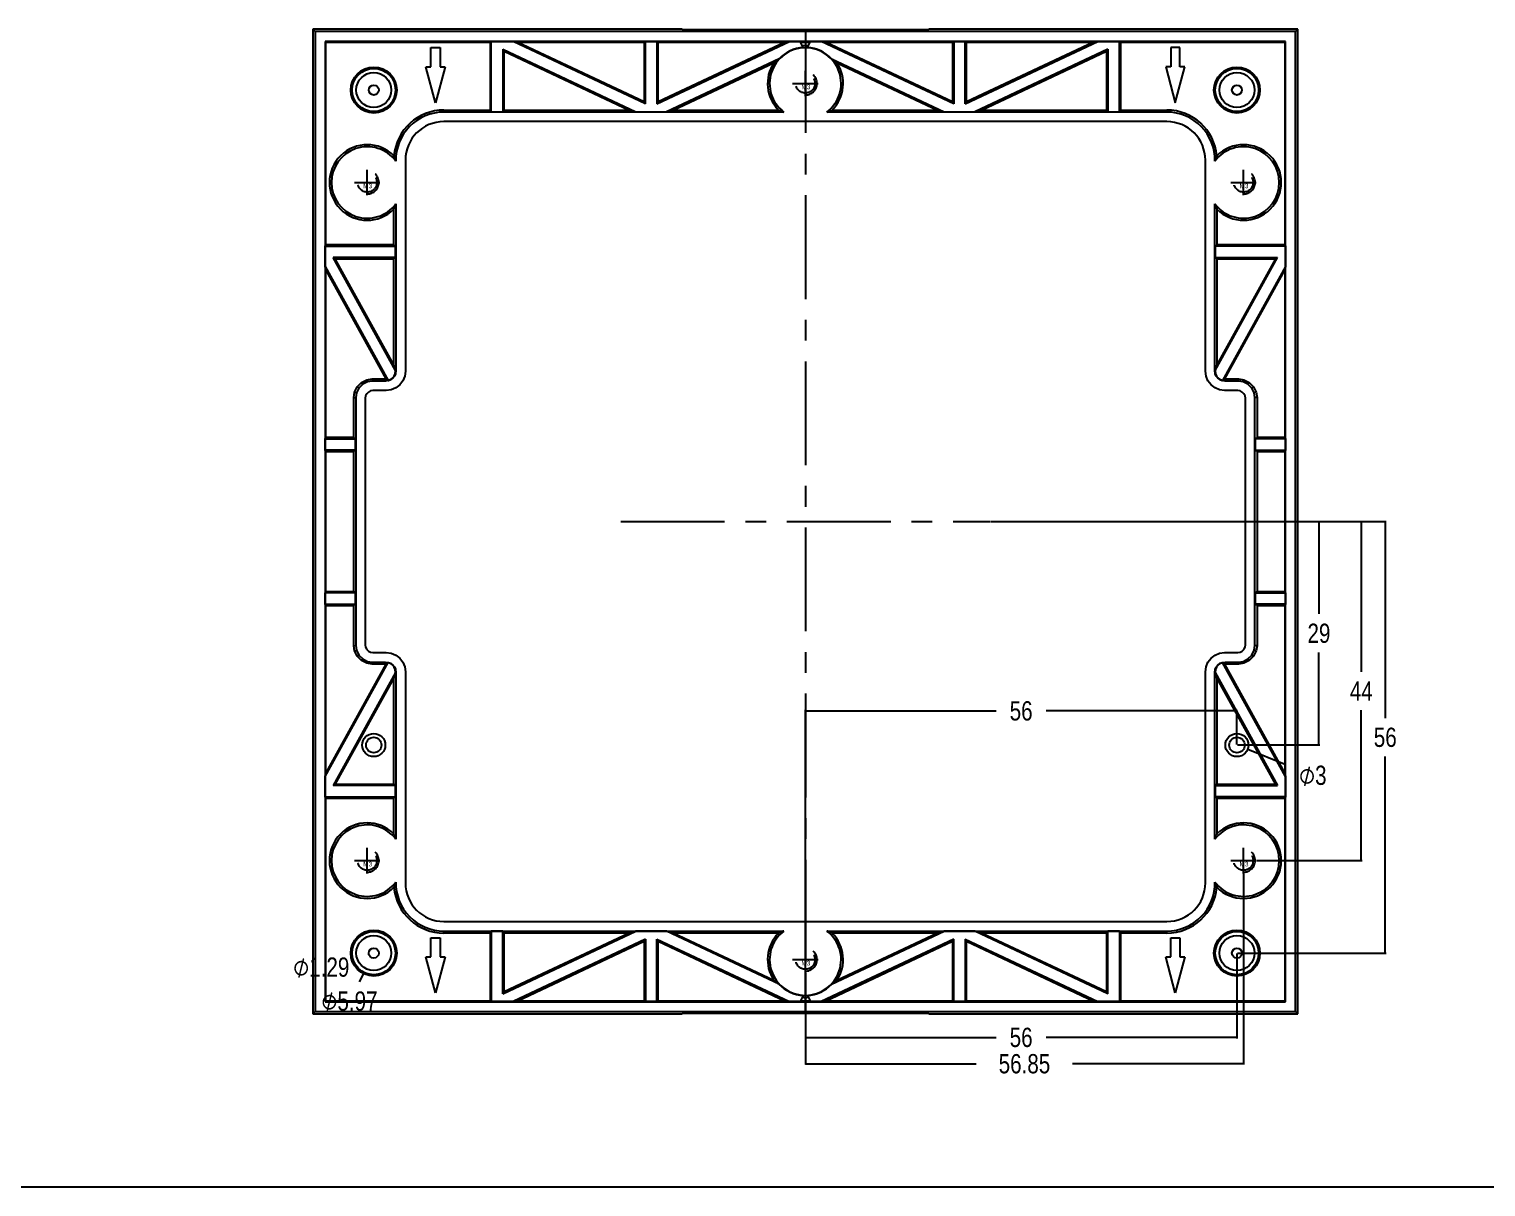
# Model space of a CAD drawing. Header units: inches. Extents: x 0 to 653, y 0 to 346.
# Drawn here: x 189 to 378, y 0 to 150.2 of the extents above; entities that cross this region are included whole.
import ezdxf

# ---------------------------------------------------------------- set-up
doc = ezdxf.new("R2010")
doc.units = ezdxf.units.IN
doc.header["$LTSCALE"] = 35.925693
doc.header["$MEASUREMENT"] = 0
doc.linetypes.add('CENTER', pattern=[0.6, 0.375, -0.075, 0.075, -0.075])
doc.linetypes.add('HIDDEN', pattern=[0.2, 0.1, -0.1])
doc.layers.get('0').update_dxf_attribs({"linetype": 'CONTINUOUS'})
for name, color, linetype in [('1', 7, 'CONTINUOUS'), ('2', 7, 'CONTINUOUS'), ('DIM', 7, 'CONTINUOUS'), ('SCREW', 7, 'CONTINUOUS')]:
    doc.layers.add(name, color=color, linetype=linetype)
doc.styles.get("Standard").update_dxf_attribs({"font": 'txt', "width": 0.8})
doc.styles.add('TEXTSTYLE_2', font='')
doc.styles.add('TEXTSTYLE_5', font='txt')
doc.styles.get('TEXTSTYLE_2').set_extended_font_data('Symbol_ASME')
doc.dimstyles.new('DIMSTYLE_1', dxfattribs={"dimtxt": 2.5, "dimasz": 0.1875, "dimexe": 0.125, "dimexo": 0.0625, "dimgap": 0.09, "dimtad": 0, "dimtih": 1, "dimtoh": 1, "dimzin": 4, "dimdsep": 46, "dimtxsty": 'Standard', "dimblk": '_FILLED', "dimblk1": '_FILLED', "dimblk2": '_FILLED', "dimcen": 0.09, "dimazin": 1, "dimtfac": 1, "dimtofl": 0, "dimtmove": 0, "dimatfit": 1, "dimldrblk": '_FILLED', "dimfxl": 1, "dimtolj": 1, "dimtzin": 4, "dimarcsym": 0})
doc.dimstyles.new('DIMSTYLE_2', dxfattribs={"dimtxt": 2.5, "dimasz": 0.1875, "dimexe": 0.125, "dimexo": 0.0625, "dimgap": 1.25, "dimtad": 0, "dimtih": 1, "dimtoh": 1, "dimzin": 4, "dimdsep": 46, "dimtxsty": 'Standard', "dimblk": '_FILLED', "dimblk1": '_FILLED', "dimblk2": '_FILLED', "dimcen": 0.09, "dimazin": 1, "dimtfac": 1, "dimtofl": 0, "dimtmove": 0, "dimatfit": 3, "dimldrblk": '_FILLED', "dimfxl": 1, "dimtolj": 1, "dimtzin": 4, "dimarcsym": 0})

# ---------------------------------------------------------------- blocks, each defined once
blk = doc.blocks.new('_FILLED')
at = {"color": 0, "linetype": 'ByBlock'}
blk.add_solid([(0, 0), (-1, 0.2), (-1, -0.2)], dxfattribs=at)
blk = doc.blocks.new('*D4')
at = {"layer": 'DIM', "color": 82, "linetype": 'Continuous', "true_color": 0x33cc00, "transparency": 16777216}
blk.add_line((347.12, 56.78), (351.83, 54.89), dxfattribs=at)
at = {"layer": 'DIM', "color": 82, "linetype": 'Continuous', "true_color": 0x33cc00, "transparency": 16777216, "xscale": 0.1875, "yscale": 0.1875, "zscale": 0.1875, "rotation": 158.2188945337}
blk.add_blockref('_FILLED', (347.12, 56.78), dxfattribs=at)
at = {"layer": 'DIM', "color": 82, "linetype": 'Continuous', "true_color": 0x33cc00, "transparency": 16777216, "insert": (355.56, 54.66), "char_height": 2.5, "width": 7.4231, "attachment_point": 2, "line_spacing_factor": 0.9, "style": 'TEXTSTYLE_2'}
blk.add_mtext('⌀\\ftxt;{\\W0.8;3}', dxfattribs=at)
blk = doc.blocks.new('*D6')
at = {"layer": 'DIM', "color": 82, "linetype": 'Continuous', "true_color": 0x33cc00, "transparency": 16777216}
for p, q in [((313.74, 86.34), (356.49, 86.34)), ((356.36, 86.34), (356.36, 74.34)), ((356.36, 57.34), (356.36, 69.34)), ((345.79, 57.34), (356.49, 57.34))]:
    blk.add_line(p, q, dxfattribs=at)
at = {"layer": 'DIM', "color": 82, "linetype": 'Continuous', "true_color": 0x33cc00, "transparency": 16777216, "xscale": 0.1875, "yscale": 0.1875, "zscale": 0.1875}
for p, rotation in [((356.36, 86.34), 90), ((356.36, 57.34), 270)]:
    blk.add_blockref('_FILLED', p, dxfattribs=dict(at, rotation=rotation))
at = {"layer": 'DIM', "color": 82, "linetype": 'Continuous', "true_color": 0x33cc00, "transparency": 16777216, "insert": (356.36, 73.09), "char_height": 2.5, "width": 4, "attachment_point": 2, "line_spacing_factor": 0.9}
blk.add_mtext('29', dxfattribs=at)
blk = doc.blocks.new('*D7')
at = {"layer": 'DIM', "color": 82, "linetype": 'Continuous', "true_color": 0x33cc00, "transparency": 16777216}
for p, q in [((314.24, 86.34), (361.97, 86.34)), ((361.85, 86.34), (361.85, 66.84)), ((361.85, 42.34), (361.85, 61.84)), ((348.29, 42.34), (361.97, 42.34))]:
    blk.add_line(p, q, dxfattribs=at)
at = {"layer": 'DIM', "color": 82, "linetype": 'Continuous', "true_color": 0x33cc00, "transparency": 16777216, "xscale": 0.1875, "yscale": 0.1875, "zscale": 0.1875}
for p, rotation in [((361.85, 86.34), 90), ((361.85, 42.34), 270)]:
    blk.add_blockref('_FILLED', p, dxfattribs=dict(at, rotation=rotation))
at = {"layer": 'DIM', "color": 82, "linetype": 'Continuous', "true_color": 0x33cc00, "transparency": 16777216, "insert": (361.85, 65.59), "char_height": 2.5, "width": 4, "attachment_point": 2, "line_spacing_factor": 0.9}
blk.add_mtext('44', dxfattribs=at)
blk = doc.blocks.new('*D8')
at = {"layer": 'DIM', "color": 82, "linetype": 'Continuous', "true_color": 0x33cc00, "transparency": 16777216}
for p, q in [((338.57, 86.34), (365.09, 86.34)), ((364.96, 86.34), (364.96, 60.84)), ((364.96, 30.34), (364.96, 55.84)), ((345.79, 30.34), (365.09, 30.34))]:
    blk.add_line(p, q, dxfattribs=at)
at = {"layer": 'DIM', "color": 82, "linetype": 'Continuous', "true_color": 0x33cc00, "transparency": 16777216, "xscale": 0.1875, "yscale": 0.1875, "zscale": 0.1875}
for p, rotation in [((364.96, 86.34), 90), ((364.96, 30.34), 270)]:
    blk.add_blockref('_FILLED', p, dxfattribs=dict(at, rotation=rotation))
at = {"layer": 'DIM', "color": 82, "linetype": 'Continuous', "true_color": 0x33cc00, "transparency": 16777216, "insert": (364.96, 59.59), "char_height": 2.5, "width": 4, "attachment_point": 2, "line_spacing_factor": 0.9}
blk.add_mtext('56', dxfattribs=at)
blk = doc.blocks.new('*D9')
at = {"layer": 'DIM', "color": 82, "linetype": 'Continuous', "true_color": 0x33cc00, "transparency": 16777216}
for p, q in [((345.72, 30.27), (345.72, 19.27)), ((289.72, 27.77), (289.72, 19.27)), ((289.72, 19.4), (314.47, 19.4)), ((345.72, 19.4), (320.97, 19.4))]:
    blk.add_line(p, q, dxfattribs=at)
at = {"layer": 'DIM', "color": 82, "linetype": 'Continuous', "true_color": 0x33cc00, "transparency": 16777216, "xscale": 0.1875, "yscale": 0.1875, "zscale": 0.1875, "rotation": 180}
blk.add_blockref('_FILLED', (289.72, 19.4), dxfattribs=at)
at = {"layer": 'DIM', "color": 82, "linetype": 'Continuous', "true_color": 0x33cc00, "transparency": 16777216, "xscale": 0.1875, "yscale": 0.1875, "zscale": 0.1875}
blk.add_blockref('_FILLED', (345.72, 19.4), dxfattribs=at)
at = {"layer": 'DIM', "color": 82, "linetype": 'Continuous', "true_color": 0x33cc00, "transparency": 16777216, "insert": (317.72, 20.65), "char_height": 2.5, "width": 4, "attachment_point": 2, "line_spacing_factor": 0.9}
blk.add_mtext('56', dxfattribs=at)
blk = doc.blocks.new('*D10')
at = {"layer": 'DIM', "color": 82, "linetype": 'Continuous', "true_color": 0x33cc00, "transparency": 16777216}
for p, q in [((346.57, 40.62), (346.57, 15.86)), ((289.72, 22.37), (289.72, 15.86)), ((289.72, 15.98), (311.9, 15.98)), ((346.57, 15.98), (324.4, 15.98))]:
    blk.add_line(p, q, dxfattribs=at)
at = {"layer": 'DIM', "color": 82, "linetype": 'Continuous', "true_color": 0x33cc00, "transparency": 16777216, "xscale": 0.1875, "yscale": 0.1875, "zscale": 0.1875, "rotation": 180}
blk.add_blockref('_FILLED', (289.72, 15.98), dxfattribs=at)
at = {"layer": 'DIM', "color": 82, "linetype": 'Continuous', "true_color": 0x33cc00, "transparency": 16777216, "xscale": 0.1875, "yscale": 0.1875, "zscale": 0.1875}
blk.add_blockref('_FILLED', (346.57, 15.98), dxfattribs=at)
at = {"layer": 'DIM', "color": 82, "linetype": 'Continuous', "true_color": 0x33cc00, "transparency": 16777216, "insert": (318.15, 17.23), "char_height": 2.5, "width": 10, "attachment_point": 2, "line_spacing_factor": 0.9}
blk.add_mtext('56.85', dxfattribs=at)
blk = doc.blocks.new('*D11')
at = {"layer": 'DIM', "color": 82, "linetype": 'Continuous', "true_color": 0x33cc00, "transparency": 16777216}
for p, q in [((289.72, 60.52), (289.72, 61.89)), ((289.72, 61.77), (314.47, 61.77)), ((289.72, 22.5), (289.72, 60.52)), ((345.72, 61.77), (320.97, 61.77)), ((345.72, 60.52), (345.72, 61.89)), ((345.72, 57.4), (345.72, 60.52))]:
    blk.add_line(p, q, dxfattribs=at)
at = {"layer": 'DIM', "color": 82, "linetype": 'Continuous', "true_color": 0x33cc00, "transparency": 16777216, "xscale": 0.1875, "yscale": 0.1875, "zscale": 0.1875, "rotation": 180}
blk.add_blockref('_FILLED', (289.72, 61.77), dxfattribs=at)
at = {"layer": 'DIM', "color": 82, "linetype": 'Continuous', "true_color": 0x33cc00, "transparency": 16777216, "xscale": 0.1875, "yscale": 0.1875, "zscale": 0.1875}
blk.add_blockref('_FILLED', (345.72, 61.77), dxfattribs=at)
at = {"layer": 'DIM', "color": 82, "linetype": 'Continuous', "true_color": 0x33cc00, "transparency": 16777216, "insert": (317.72, 63.02), "char_height": 2.5, "width": 4, "attachment_point": 2, "line_spacing_factor": 0.9}
blk.add_mtext('56', dxfattribs=at)
blk = doc.blocks.new('*D27')
at = {"layer": 'DIM', "color": 82, "linetype": 'Continuous', "true_color": 0x33cc00, "transparency": 16777216}
blk.add_line((233.1, 30.17), (233.1, 30.17), dxfattribs=at)
at = {"layer": 'DIM', "color": 82, "linetype": 'Continuous', "true_color": 0x33cc00, "transparency": 16777216, "xscale": 0.1875, "yscale": 0.1875, "zscale": 0.1875, "rotation": 14.9442562532}
blk.add_blockref('_FILLED', (233.1, 30.17), dxfattribs=at)
at = {"layer": 'DIM', "color": 82, "linetype": 'Continuous', "true_color": 0x33cc00, "transparency": 16777216, "insert": (226.91, 29.77), "char_height": 2.5, "width": 16.4231, "attachment_point": 2, "line_spacing_factor": 0.9, "style": 'TEXTSTYLE_2'}
blk.add_mtext('⌀\\ftxt;{\\W0.8;1.29}', dxfattribs=at)
blk = doc.blocks.new('*D28')
at = {"layer": 'DIM', "color": 82, "linetype": 'Continuous', "true_color": 0x33cc00, "transparency": 16777216}
blk.add_line((232.38, 27.67), (231.84, 26.61), dxfattribs=at)
at = {"layer": 'DIM', "color": 82, "linetype": 'Continuous', "true_color": 0x33cc00, "transparency": 16777216, "xscale": 0.1875, "yscale": 0.1875, "zscale": 0.1875, "rotation": 63.13146797100001}
blk.add_blockref('_FILLED', (232.38, 27.67), dxfattribs=at)
at = {"layer": 'DIM', "color": 82, "linetype": 'Continuous', "true_color": 0x33cc00, "transparency": 16777216, "insert": (230.57, 25.36), "char_height": 2.5, "width": 16.4231, "attachment_point": 2, "line_spacing_factor": 0.9, "style": 'TEXTSTYLE_2'}
blk.add_mtext('⌀\\ftxt;{\\W0.8;5.97}', dxfattribs=at)

msp = doc.modelspace()

# ---------------------------------------------------------------- linework, layer by layer
at = {"color": 7, "linetype": 'Continuous'}
msp.add_line((0, 0), (653.194, 0), dxfattribs=at)
at = {"layer": '1', "color": 35, "linetype": 'Continuous', "true_color": 0x99734d}
for p, q in [((225.824, 150.235), (225.824, 22.435)), ((225.824, 150.235), (226.138, 149.921)), ((273.724, 150.235), (225.824, 150.235)), ((226.138, 149.921), (226.138, 22.75)), ((353.31, 149.921), (226.138, 149.921)), ((273.724, 150.144), (273.724, 150.235)), ((305.724, 150.144), (273.724, 150.144)), ((305.724, 150.144), (305.724, 150.235)), ((353.624, 150.235), (305.724, 150.235)), ((353.624, 150.235), (353.31, 149.921)), ((353.31, 22.75), (353.31, 149.921)), ((353.624, 22.435), (353.624, 150.235)), ((227.421, 148.639), (227.421, 24.032)), ((227.508, 148.552), (227.421, 148.639)), ((352.028, 148.639), (227.421, 148.639)), ((227.508, 122.23), (227.508, 148.552)), ((227.508, 148.552), (248.813, 148.552)), ((241.124, 145.335), (241.124, 147.835)), ((241.124, 147.835), (242.324, 147.835)), ((242.324, 147.835), (242.324, 145.335)), ((248.813, 148.552), (248.97, 148.63)), ((248.813, 148.552), (248.813, 139.735)), ((248.97, 139.5), (248.97, 148.63)), ((248.97, 148.63), (251.792, 148.63)), ((250.479, 147.619), (250.479, 139.5)), ((250.479, 147.619), (250.636, 147.372)), ((250.479, 147.619), (267.744, 139.5)), ((268.987, 140.544), (251.792, 148.63)), ((251.792, 148.63), (252.328, 148.552)), ((268.83, 140.791), (252.328, 148.552)), ((252.328, 148.552), (268.83, 148.552)), ((268.83, 148.552), (268.987, 148.63)), ((268.83, 148.552), (268.83, 140.791)), ((268.987, 140.544), (268.987, 148.63)), ((268.987, 148.63), (270.461, 148.63)), ((270.461, 148.63), (270.461, 140.544)), ((270.461, 148.63), (270.618, 148.552)), ((270.461, 140.544), (287.657, 148.63)), ((270.618, 140.791), (270.618, 148.552)), ((270.618, 148.552), (287.12, 148.552)), ((287.12, 148.552), (270.618, 140.791)), ((287.12, 148.552), (287.657, 148.63)), ((287.657, 148.63), (289.068, 148.63)), ((289.439, 147.841), (289.068, 148.63)), ((289.105, 148.552), (290.343, 148.552)), ((290.009, 147.841), (290.38, 148.63)), ((290.38, 148.63), (291.792, 148.63)), ((291.792, 148.63), (292.328, 148.552)), ((308.987, 140.544), (291.792, 148.63)), ((292.328, 148.552), (308.83, 148.552)), ((308.83, 140.791), (292.328, 148.552)), ((308.83, 148.552), (308.987, 148.63)), ((308.83, 148.552), (308.83, 140.791)), ((308.987, 148.63), (310.461, 148.63)), ((308.987, 148.63), (308.987, 140.544)), ((310.461, 148.63), (310.618, 148.552)), ((310.461, 140.544), (310.461, 148.63)), ((310.461, 140.544), (327.657, 148.63)), ((310.618, 148.552), (327.12, 148.552)), ((310.618, 140.791), (310.618, 148.552)), ((327.12, 148.552), (310.618, 140.791)), ((328.97, 147.619), (311.704, 139.5)), ((327.12, 148.552), (327.657, 148.63)), ((327.657, 148.63), (330.479, 148.63)), ((328.97, 147.619), (328.813, 147.372)), ((328.97, 147.619), (328.97, 139.5)), ((330.479, 148.63), (330.636, 148.552)), ((330.479, 139.5), (330.479, 148.63)), ((330.636, 148.552), (351.94, 148.552)), ((330.636, 139.735), (330.636, 148.552)), ((338.324, 147.835), (337.124, 147.835)), ((337.124, 147.835), (337.124, 145.335)), ((338.324, 145.335), (338.324, 147.835)), ((351.94, 148.552), (352.028, 148.639)), ((351.94, 148.552), (351.94, 122.23)), ((352.028, 24.032), (352.028, 148.639)), ((250.636, 139.735), (250.636, 147.372)), ((250.636, 147.372), (266.873, 139.735)), ((286.319, 146.372), (271.704, 139.5)), ((272.575, 139.735), (285.627, 145.874)), ((293.13, 146.372), (307.744, 139.5)), ((293.821, 145.874), (306.873, 139.735)), ((312.575, 139.735), (328.813, 147.372)), ((328.813, 147.372), (328.813, 139.735)), ((241.724, 140.67), (240.474, 145.335)), ((240.474, 145.335), (241.124, 145.335)), ((242.974, 145.335), (241.724, 140.67)), ((242.324, 145.335), (242.974, 145.335)), ((337.124, 145.335), (336.474, 145.335)), ((336.474, 145.335), (337.724, 140.67)), ((337.724, 140.67), (338.974, 145.335)), ((338.974, 145.335), (338.324, 145.335)), ((268.83, 140.791), (268.987, 140.544)), ((270.461, 140.544), (270.618, 140.791)), ((308.83, 140.791), (308.987, 140.544)), ((310.461, 140.544), (310.618, 140.791)), ((242.824, 139.735), (242.824, 139.473)), ((242.824, 139.735), (248.813, 139.735)), ((286.944, 139.473), (242.824, 139.473)), ((336.624, 138.235), (242.824, 138.235)), ((248.813, 139.735), (248.97, 139.5)), ((248.97, 139.5), (250.479, 139.5)), ((250.479, 139.5), (250.636, 139.735)), ((250.636, 139.735), (266.873, 139.735)), ((266.873, 139.735), (267.744, 139.5)), ((267.744, 139.5), (271.704, 139.5)), ((271.704, 139.5), (272.575, 139.735)), ((272.575, 139.735), (286.245, 139.735)), ((336.624, 139.473), (292.505, 139.473)), ((293.204, 139.735), (306.873, 139.735)), ((306.873, 139.735), (307.744, 139.5)), ((307.744, 139.5), (311.704, 139.5)), ((311.704, 139.5), (312.575, 139.735)), ((312.575, 139.735), (328.813, 139.735)), ((328.813, 139.735), (328.97, 139.5)), ((328.97, 139.5), (330.479, 139.5)), ((330.479, 139.5), (330.636, 139.735)), ((330.636, 139.735), (336.624, 139.735)), ((336.624, 139.735), (336.624, 139.473)), ((237.824, 133.235), (237.824, 105.835)), ((341.624, 105.835), (341.624, 133.235)), ((236.324, 122.23), (236.324, 126.856)), ((236.586, 127.555), (236.586, 105.916)), ((342.862, 105.916), (342.862, 127.555)), ((343.124, 126.856), (343.124, 122.23)), ((227.43, 122.072), (227.508, 122.23)), ((227.43, 119.414), (227.43, 122.072)), ((227.43, 122.072), (236.56, 122.072)), ((236.324, 122.23), (227.508, 122.23)), ((236.56, 122.072), (236.324, 122.23)), ((236.56, 120.599), (236.56, 122.072)), ((343.124, 122.23), (342.888, 122.072)), ((352.019, 122.072), (342.888, 122.072)), ((342.888, 122.072), (342.888, 120.599)), ((351.94, 122.23), (343.124, 122.23)), ((351.94, 122.23), (352.019, 122.072)), ((352.019, 122.072), (352.019, 119.414)), ((227.43, 119.414), (235.588, 104.645)), ((227.508, 118.947), (227.43, 119.414)), ((236.56, 105.933), (228.459, 120.599)), ((228.725, 120.441), (228.459, 120.599)), ((236.56, 120.599), (228.459, 120.599)), ((236.324, 106.685), (228.725, 120.441)), ((228.725, 120.441), (236.324, 120.441)), ((236.324, 120.441), (236.56, 120.599)), ((236.324, 106.685), (236.324, 120.441)), ((342.888, 120.599), (350.99, 120.599)), ((342.888, 120.599), (343.124, 120.441)), ((342.888, 105.933), (350.99, 120.599)), ((343.124, 120.441), (350.723, 120.441)), ((343.124, 120.441), (343.124, 106.685)), ((350.723, 120.441), (343.124, 106.685)), ((352.019, 119.414), (343.861, 104.645)), ((350.723, 120.441), (350.99, 120.599)), ((352.019, 119.414), (351.94, 118.947)), ((227.508, 118.947), (235.298, 104.845)), ((227.508, 97.23), (227.508, 118.947)), ((344.151, 104.845), (351.94, 118.947)), ((351.94, 118.947), (351.94, 97.23)), ((236.56, 105.933), (236.324, 106.685)), ((236.507, 105.518), (236.56, 105.917)), ((236.586, 105.916), (236.533, 105.511)), ((236.56, 105.917), (236.56, 105.933)), ((236.56, 105.917), (236.586, 105.916)), ((342.888, 105.917), (342.862, 105.916)), ((342.916, 105.511), (342.862, 105.916)), ((343.124, 106.685), (342.888, 105.933)), ((342.888, 105.933), (342.888, 105.917)), ((342.888, 105.917), (342.941, 105.518)), ((231.586, 103.816), (232.144, 104.373)), ((232.3, 104.159), (231.801, 103.66)), ((232.144, 104.373), (232.846, 104.731)), ((232.144, 104.373), (232.3, 104.159)), ((232.928, 104.479), (232.3, 104.159)), ((232.846, 104.731), (233.506, 104.835)), ((232.846, 104.731), (232.928, 104.479)), ((233.527, 104.573), (232.928, 104.479)), ((233.506, 104.835), (233.527, 104.573)), ((233.506, 104.835), (235.227, 104.835)), ((235.244, 104.573), (233.527, 104.573)), ((235.227, 104.835), (235.298, 104.845)), ((235.227, 104.835), (235.244, 104.573)), ((235.649, 104.627), (235.244, 104.573)), ((235.298, 104.845), (235.588, 104.645)), ((235.588, 104.645), (235.642, 104.652)), ((235.642, 104.652), (235.937, 104.775)), ((235.642, 104.652), (235.649, 104.627)), ((235.951, 104.752), (235.649, 104.627)), ((235.937, 104.775), (236.191, 104.969)), ((235.937, 104.775), (235.951, 104.752)), ((236.209, 104.95), (235.951, 104.752)), ((236.191, 104.969), (236.385, 105.222)), ((236.191, 104.969), (236.209, 104.95)), ((236.408, 105.209), (236.209, 104.95)), ((236.385, 105.222), (236.507, 105.518)), ((236.385, 105.222), (236.408, 105.209)), ((236.533, 105.511), (236.408, 105.209)), ((236.507, 105.518), (236.533, 105.511)), ((237.092, 104.067), (236.575, 103.67)), ((237.489, 104.585), (237.092, 104.067)), ((237.739, 105.188), (237.489, 104.585)), ((237.824, 105.835), (237.739, 105.188)), ((341.709, 105.188), (341.624, 105.835)), ((341.959, 104.585), (341.709, 105.188)), ((342.356, 104.067), (341.959, 104.585)), ((342.874, 103.67), (342.356, 104.067)), ((342.941, 105.518), (342.916, 105.511)), ((343.04, 105.209), (342.916, 105.511)), ((342.941, 105.518), (343.063, 105.222)), ((343.063, 105.222), (343.04, 105.209)), ((343.239, 104.95), (343.04, 105.209)), ((343.063, 105.222), (343.258, 104.969)), ((343.258, 104.969), (343.239, 104.95)), ((343.498, 104.752), (343.239, 104.95)), ((343.258, 104.969), (343.511, 104.775)), ((343.511, 104.775), (343.498, 104.752)), ((343.8, 104.627), (343.498, 104.752)), ((343.511, 104.775), (343.806, 104.652)), ((343.806, 104.652), (343.8, 104.627)), ((344.205, 104.573), (343.8, 104.627)), ((343.806, 104.652), (343.861, 104.645)), ((343.861, 104.645), (344.151, 104.845)), ((344.151, 104.845), (344.222, 104.835)), ((344.222, 104.835), (344.205, 104.573)), ((345.922, 104.573), (344.205, 104.573)), ((344.222, 104.835), (345.943, 104.835)), ((345.943, 104.835), (345.922, 104.573)), ((346.521, 104.479), (345.922, 104.573)), ((345.943, 104.835), (346.603, 104.731)), ((346.603, 104.731), (346.521, 104.479)), ((347.149, 104.159), (346.521, 104.479)), ((346.603, 104.731), (347.305, 104.373)), ((347.305, 104.373), (347.149, 104.159)), ((347.647, 103.66), (347.149, 104.159)), ((347.305, 104.373), (347.862, 103.816)), ((231.124, 102.454), (231.229, 103.114)), ((231.124, 97.23), (231.124, 102.454)), ((231.124, 102.454), (231.386, 102.433)), ((231.229, 103.114), (231.586, 103.816)), ((231.229, 103.114), (231.481, 103.032)), ((231.481, 103.032), (231.386, 102.433)), ((231.386, 102.433), (231.386, 70.238)), ((231.801, 103.66), (231.481, 103.032)), ((231.586, 103.816), (231.801, 103.66)), ((232.673, 102.645), (232.624, 102.336)), ((232.624, 102.336), (232.624, 70.335)), ((232.815, 102.923), (232.673, 102.645)), ((233.036, 103.145), (232.815, 102.923)), ((233.315, 103.287), (233.036, 103.145)), ((233.624, 103.335), (233.315, 103.287)), ((235.325, 103.335), (233.624, 103.335)), ((235.972, 103.421), (235.325, 103.335)), ((236.575, 103.67), (235.972, 103.421)), ((343.476, 103.421), (342.874, 103.67)), ((344.123, 103.335), (343.476, 103.421)), ((345.825, 103.335), (344.123, 103.335)), ((346.134, 103.287), (345.825, 103.335)), ((346.412, 103.145), (346.134, 103.287)), ((346.633, 102.923), (346.412, 103.145)), ((346.775, 102.645), (346.633, 102.923)), ((346.824, 102.336), (346.775, 102.645)), ((346.824, 70.335), (346.824, 102.336)), ((347.862, 103.816), (347.647, 103.66)), ((347.967, 103.032), (347.647, 103.66)), ((347.862, 103.816), (348.22, 103.114)), ((348.22, 103.114), (347.967, 103.032)), ((348.062, 102.433), (347.967, 103.032)), ((348.324, 102.454), (348.062, 102.433)), ((348.062, 70.238), (348.062, 102.433)), ((348.22, 103.114), (348.324, 102.454)), ((348.324, 102.454), (348.324, 97.23)), ((227.43, 97.072), (227.508, 97.23)), ((227.43, 95.599), (227.43, 97.072)), ((227.43, 97.072), (231.36, 97.072)), ((231.124, 97.23), (227.508, 97.23)), ((231.36, 97.072), (231.124, 97.23)), ((231.36, 95.599), (231.36, 97.072)), ((348.324, 97.23), (348.088, 97.072)), ((352.019, 97.072), (348.088, 97.072)), ((348.088, 97.072), (348.088, 95.599)), ((351.94, 97.23), (348.324, 97.23)), ((351.94, 97.23), (352.019, 97.072)), ((352.019, 97.072), (352.019, 95.599)), ((227.508, 95.441), (227.43, 95.599)), ((231.36, 95.599), (227.43, 95.599)), ((227.508, 77.23), (227.508, 95.441)), ((227.508, 95.441), (231.124, 95.441)), ((231.124, 95.441), (231.36, 95.599)), ((231.124, 77.23), (231.124, 95.441)), ((348.088, 95.599), (352.019, 95.599)), ((348.088, 95.599), (348.324, 95.441)), ((348.324, 95.441), (351.94, 95.441)), ((348.324, 95.441), (348.324, 77.23)), ((352.019, 95.599), (351.94, 95.441)), ((351.94, 95.441), (351.94, 77.23)), ((227.43, 77.072), (227.508, 77.23)), ((227.43, 75.599), (227.43, 77.072)), ((231.36, 77.072), (227.43, 77.072)), ((231.124, 77.23), (227.508, 77.23)), ((231.36, 77.072), (231.124, 77.23)), ((231.36, 75.599), (231.36, 77.072)), ((348.324, 77.23), (348.088, 77.072)), ((348.088, 77.072), (352.019, 77.072)), ((348.088, 77.072), (348.088, 75.599)), ((351.94, 77.23), (348.324, 77.23)), ((351.94, 77.23), (352.019, 77.072)), ((352.019, 77.072), (352.019, 75.599)), ((227.508, 75.441), (227.43, 75.599)), ((227.43, 75.599), (231.36, 75.599)), ((227.508, 53.724), (227.508, 75.441)), ((227.508, 75.441), (231.124, 75.441)), ((231.124, 75.441), (231.36, 75.599)), ((231.124, 70.217), (231.124, 75.441)), ((352.019, 75.599), (348.088, 75.599)), ((348.088, 75.599), (348.324, 75.441)), ((348.324, 75.441), (351.94, 75.441)), ((348.324, 75.441), (348.324, 70.217)), ((352.019, 75.599), (351.94, 75.441)), ((351.94, 75.441), (351.94, 53.724)), ((231.124, 70.217), (231.386, 70.238)), ((231.229, 69.557), (231.124, 70.217)), ((231.386, 70.238), (231.481, 69.639)), ((232.624, 70.335), (232.673, 70.026)), ((232.673, 70.026), (232.815, 69.747)), ((346.633, 69.748), (346.775, 70.026)), ((346.775, 70.026), (346.824, 70.335)), ((347.967, 69.639), (348.062, 70.238)), ((348.324, 70.217), (348.062, 70.238)), ((348.324, 70.217), (348.22, 69.557)), ((231.229, 69.557), (231.481, 69.639)), ((231.586, 68.855), (231.229, 69.557)), ((231.481, 69.639), (231.801, 69.011)), ((231.586, 68.855), (231.801, 69.011)), ((232.144, 68.298), (231.586, 68.855)), ((231.801, 69.011), (232.3, 68.512)), ((232.144, 68.298), (232.3, 68.512)), ((232.846, 67.94), (232.144, 68.298)), ((232.3, 68.512), (232.928, 68.192)), ((232.815, 69.747), (233.036, 69.526)), ((232.846, 67.94), (232.928, 68.192)), ((232.928, 68.192), (233.527, 68.097)), ((233.036, 69.526), (233.315, 69.384)), ((233.315, 69.384), (233.624, 69.335)), ((233.506, 67.835), (233.527, 68.097)), ((233.527, 68.097), (235.244, 68.097)), ((233.624, 69.335), (235.325, 69.335)), ((235.227, 67.835), (235.244, 68.097)), ((235.244, 68.097), (235.649, 68.044)), ((235.325, 69.335), (235.972, 69.25)), ((235.642, 68.019), (235.649, 68.044)), ((235.649, 68.044), (235.951, 67.919)), ((235.972, 69.25), (236.575, 69.001)), ((236.575, 69.001), (237.092, 68.604)), ((237.092, 68.604), (237.489, 68.086)), ((237.489, 68.086), (237.739, 67.483)), ((341.709, 67.482), (341.959, 68.085)), ((341.959, 68.085), (342.357, 68.603)), ((342.357, 68.603), (342.874, 69)), ((342.874, 69), (343.478, 69.25)), ((343.478, 69.25), (344.125, 69.335)), ((343.499, 67.919), (343.801, 68.044)), ((343.801, 68.044), (344.206, 68.097)), ((343.808, 68.019), (343.801, 68.044)), ((344.125, 69.335), (345.824, 69.335)), ((344.206, 68.097), (345.921, 68.097)), ((344.223, 67.835), (344.206, 68.097)), ((345.824, 69.335), (346.133, 69.384)), ((345.921, 68.097), (346.52, 68.192)), ((345.942, 67.835), (345.921, 68.097)), ((346.133, 69.384), (346.412, 69.526)), ((346.412, 69.526), (346.633, 69.748)), ((346.52, 68.192), (347.149, 68.512)), ((346.602, 67.94), (346.52, 68.192)), ((347.305, 68.298), (346.602, 67.94)), ((347.149, 68.512), (347.647, 69.011)), ((347.305, 68.298), (347.149, 68.512)), ((347.862, 68.855), (347.305, 68.298)), ((347.647, 69.011), (347.967, 69.639)), ((347.862, 68.855), (347.647, 69.011)), ((348.22, 69.557), (347.862, 68.855)), ((348.22, 69.557), (347.967, 69.639)), ((227.43, 53.257), (235.588, 68.026)), ((235.298, 67.826), (227.508, 53.724)), ((236.56, 66.738), (228.459, 52.072)), ((233.506, 67.835), (232.846, 67.94)), ((235.227, 67.835), (233.506, 67.835)), ((235.298, 67.826), (235.227, 67.835)), ((235.588, 68.026), (235.298, 67.826)), ((235.642, 68.019), (235.588, 68.026)), ((235.937, 67.896), (235.642, 68.019)), ((235.937, 67.896), (235.951, 67.919)), ((236.191, 67.702), (235.937, 67.896)), ((235.951, 67.919), (236.209, 67.721)), ((236.191, 67.702), (236.209, 67.721)), ((236.385, 67.449), (236.191, 67.702)), ((236.209, 67.721), (236.408, 67.462)), ((236.324, 65.986), (236.56, 66.738)), ((236.385, 67.449), (236.408, 67.462)), ((236.507, 67.153), (236.385, 67.449)), ((236.408, 67.462), (236.533, 67.16)), ((236.507, 67.153), (236.533, 67.16)), ((236.56, 66.753), (236.507, 67.153)), ((236.533, 67.16), (236.586, 66.755)), ((236.56, 66.753), (236.586, 66.755)), ((236.56, 66.738), (236.56, 66.753)), ((236.586, 66.755), (236.586, 45.116)), ((237.739, 67.483), (237.824, 66.836)), ((237.824, 66.836), (237.824, 39.435)), ((341.624, 66.835), (341.709, 67.482)), ((341.624, 39.435), (341.624, 66.835)), ((342.862, 66.754), (342.916, 67.159)), ((342.888, 66.753), (342.862, 66.754)), ((342.862, 45.116), (342.862, 66.754)), ((342.941, 67.152), (342.888, 66.753)), ((342.888, 66.753), (342.888, 66.738)), ((342.888, 66.738), (350.99, 52.072)), ((342.888, 66.738), (343.124, 65.986)), ((342.916, 67.159), (343.041, 67.461)), ((342.941, 67.152), (342.916, 67.159)), ((343.063, 67.448), (342.941, 67.152)), ((343.041, 67.461), (343.239, 67.72)), ((343.063, 67.448), (343.041, 67.461)), ((343.258, 67.701), (343.063, 67.448)), ((343.239, 67.72), (343.499, 67.919)), ((343.258, 67.701), (343.239, 67.72)), ((343.512, 67.896), (343.258, 67.701)), ((343.512, 67.896), (343.499, 67.919)), ((343.808, 68.019), (343.512, 67.896)), ((343.861, 68.026), (343.808, 68.019)), ((344.151, 67.826), (343.861, 68.026)), ((352.019, 53.257), (343.861, 68.026)), ((344.223, 67.835), (344.151, 67.826)), ((351.94, 53.724), (344.151, 67.826)), ((345.942, 67.835), (344.223, 67.835)), ((346.602, 67.94), (345.942, 67.835)), ((228.725, 52.23), (236.324, 65.986)), ((236.324, 52.23), (236.324, 65.986)), ((343.124, 65.986), (350.723, 52.23)), ((343.124, 65.986), (343.124, 52.23)), ((227.43, 53.257), (227.508, 53.724)), ((227.43, 50.599), (227.43, 53.257)), ((351.94, 53.724), (352.019, 53.257)), ((352.019, 53.257), (352.019, 50.599)), ((228.725, 52.23), (228.459, 52.072)), ((236.56, 52.072), (228.459, 52.072)), ((236.324, 52.23), (228.725, 52.23)), ((236.56, 52.072), (236.324, 52.23)), ((236.56, 50.599), (236.56, 52.072)), ((343.124, 52.23), (342.888, 52.072)), ((342.888, 52.072), (350.99, 52.072)), ((342.888, 52.072), (342.888, 50.599)), ((350.723, 52.23), (343.124, 52.23)), ((350.99, 52.072), (350.723, 52.23)), ((227.508, 50.441), (227.43, 50.599)), ((227.43, 50.599), (236.56, 50.599)), ((227.508, 50.441), (236.324, 50.441)), ((227.508, 24.119), (227.508, 50.441)), ((236.324, 50.441), (236.56, 50.599)), ((236.324, 45.815), (236.324, 50.441)), ((352.019, 50.599), (342.888, 50.599)), ((342.888, 50.599), (343.124, 50.441)), ((343.124, 50.441), (351.94, 50.441)), ((343.124, 50.441), (343.124, 45.815)), ((352.019, 50.599), (351.94, 50.441)), ((351.94, 50.441), (351.94, 24.119)), ((242.824, 34.435), (336.624, 34.435)), ((241.124, 32.335), (242.324, 32.335)), ((241.124, 29.835), (241.124, 32.335)), ((242.324, 32.335), (242.324, 29.835)), ((242.824, 33.197), (286.944, 33.197)), ((242.824, 32.935), (242.824, 33.197)), ((248.813, 32.935), (242.824, 32.935)), ((248.97, 33.171), (248.813, 32.935)), ((248.813, 32.935), (248.813, 24.119)), ((250.479, 33.171), (248.97, 33.171)), ((248.97, 33.171), (248.97, 24.041)), ((250.636, 32.935), (250.479, 33.171)), ((250.479, 25.052), (250.479, 33.171)), ((250.479, 25.052), (267.744, 33.171)), ((266.873, 32.935), (250.636, 32.935)), ((250.636, 25.299), (250.636, 32.935)), ((266.873, 32.935), (250.636, 25.299)), ((267.744, 33.171), (266.873, 32.935)), ((271.704, 33.171), (267.744, 33.171)), ((272.575, 32.935), (271.704, 33.171)), ((286.319, 26.299), (271.704, 33.171)), ((286.245, 32.935), (272.575, 32.935)), ((285.627, 26.797), (272.575, 32.935)), ((292.505, 33.197), (336.624, 33.197)), ((293.13, 26.299), (307.744, 33.171)), ((306.873, 32.935), (293.204, 32.935)), ((306.873, 32.935), (293.821, 26.797)), ((307.744, 33.171), (306.873, 32.935)), ((311.704, 33.171), (307.744, 33.171)), ((312.575, 32.935), (311.704, 33.171)), ((328.97, 25.052), (311.704, 33.171)), ((328.813, 32.935), (312.575, 32.935)), ((328.813, 25.299), (312.575, 32.935)), ((328.97, 33.171), (328.813, 32.935)), ((328.813, 32.935), (328.813, 25.299)), ((330.479, 33.171), (328.97, 33.171)), ((328.97, 25.052), (328.97, 33.171)), ((330.636, 32.935), (330.479, 33.171)), ((330.479, 33.171), (330.479, 24.041)), ((336.624, 32.935), (330.636, 32.935)), ((330.636, 24.119), (330.636, 32.935)), ((336.624, 32.935), (336.624, 33.197)), ((337.124, 32.335), (338.324, 32.335)), ((337.124, 29.835), (337.124, 32.335)), ((338.324, 32.335), (338.324, 29.835)), ((268.987, 32.127), (251.792, 24.041)), ((252.328, 24.119), (268.83, 31.88)), ((268.83, 31.88), (268.987, 32.127)), ((268.83, 31.88), (268.83, 24.119)), ((268.987, 32.127), (268.987, 24.041)), ((270.461, 32.127), (287.657, 24.041)), ((270.461, 32.127), (270.618, 31.88)), ((270.461, 24.041), (270.461, 32.127)), ((270.618, 31.88), (287.12, 24.119)), ((270.618, 24.119), (270.618, 31.88)), ((308.987, 32.127), (291.792, 24.041)), ((292.328, 24.119), (308.83, 31.88)), ((308.987, 32.127), (308.83, 31.88)), ((308.83, 31.88), (308.83, 24.119)), ((308.987, 24.041), (308.987, 32.127)), ((310.461, 32.127), (327.657, 24.041)), ((310.618, 31.88), (310.461, 32.127)), ((310.461, 32.127), (310.461, 24.041)), ((310.618, 31.88), (327.12, 24.119)), ((310.618, 24.119), (310.618, 31.88)), ((240.474, 29.835), (241.124, 29.835)), ((241.724, 25.17), (240.474, 29.835)), ((242.974, 29.835), (241.724, 25.17)), ((242.324, 29.835), (242.974, 29.835)), ((336.474, 29.835), (337.124, 29.835)), ((337.724, 25.17), (336.474, 29.835)), ((338.974, 29.835), (337.724, 25.17)), ((338.324, 29.835), (338.974, 29.835)), ((250.636, 25.299), (250.479, 25.052)), ((289.439, 24.83), (289.068, 24.041)), ((290.009, 24.83), (290.38, 24.041)), ((328.813, 25.299), (328.97, 25.052)), ((225.824, 22.435), (226.138, 22.75)), ((226.138, 22.75), (353.31, 22.75)), ((227.508, 24.119), (227.421, 24.032)), ((227.421, 24.032), (352.028, 24.032)), ((248.813, 24.119), (227.508, 24.119)), ((248.97, 24.041), (248.813, 24.119)), ((251.792, 24.041), (248.97, 24.041)), ((252.328, 24.119), (251.792, 24.041)), ((268.83, 24.119), (252.328, 24.119)), ((268.987, 24.041), (268.83, 24.119)), ((270.461, 24.041), (268.987, 24.041)), ((270.618, 24.119), (270.461, 24.041)), ((287.12, 24.119), (270.618, 24.119)), ((287.657, 24.041), (287.12, 24.119)), ((289.068, 24.041), (287.657, 24.041)), ((290.343, 24.119), (289.105, 24.119)), ((291.792, 24.041), (290.38, 24.041)), ((292.328, 24.119), (291.792, 24.041)), ((308.83, 24.119), (292.328, 24.119)), ((308.987, 24.041), (308.83, 24.119)), ((310.461, 24.041), (308.987, 24.041)), ((310.618, 24.119), (310.461, 24.041)), ((327.12, 24.119), (310.618, 24.119)), ((327.657, 24.041), (327.12, 24.119)), ((330.479, 24.041), (327.657, 24.041)), ((330.636, 24.119), (330.479, 24.041)), ((351.94, 24.119), (330.636, 24.119)), ((351.94, 24.119), (352.028, 24.032)), ((353.624, 22.435), (353.31, 22.75)), ((225.824, 22.435), (273.724, 22.435)), ((273.724, 22.527), (305.724, 22.527)), ((273.724, 22.435), (273.724, 22.527)), ((305.724, 22.435), (305.724, 22.527)), ((305.724, 22.435), (353.624, 22.435))]:
    msp.add_line(p, q, dxfattribs=at)
at = {"layer": '1', "color": 1, "linetype": 'CENTER'}
for p, q in [((289.724, 150.235), (289.724, 22.435)), ((265.774, 86.335), (313.674, 86.335))]:
    msp.add_line(p, q, dxfattribs=at)
at = {"layer": '1', "color": 35, "linetype": 'Continuous', "true_color": 0x99734d}
for centre, radius in [((233.724, 57.335), 1.5), ((345.724, 57.335), 1.5), ((233.724, 57.335), 1), ((345.724, 57.335), 1)]:
    msp.add_circle(centre, radius, dxfattribs=at)
for centre, radius, start, end in [((289.724, 143.185), 4.638, 306.8355, 233.1645), ((289.724, 143.185), 4.664, 93.50123, 136.90227), ((289.724, 143.185), 4.9, 85.40629, 94.59371), ((289.724, 143.185), 4.664, 43.09773, 86.49877), ((289.724, 143.185), 4.9, 146.72951, 224.7554), ((289.724, 143.185), 4.9, 315.2446, 33.27049), ((242.824, 133.235), 6.5, 90, 175.09464), ((242.824, 133.235), 6.238, 90, 181.11164), ((242.824, 133.235), 5, 90, 180), ((336.624, 133.235), 6.5, 4.90536, 90), ((336.624, 133.235), 6.238, 358.88836, 90), ((336.624, 133.235), 5, 0, 90), ((232.874, 130.335), 4.9, 44.85124, 314.7554), ((232.874, 130.335), 4.638, 36.8113, 323.1645), ((346.574, 130.335), 4.638, 216.8355, 143.1887), ((346.574, 130.335), 4.9, 225.2446, 135.14876), ((232.874, 42.335), 4.9, 45.2446, 315.14876), ((232.874, 42.335), 4.638, 36.8355, 323.1887), ((346.574, 42.335), 4.638, 216.8113, 143.1645), ((346.574, 42.335), 4.9, 224.85124, 134.7554), ((242.824, 39.435), 6.5, 184.90536, 270), ((242.824, 39.435), 6.238, 178.88836, 270), ((242.824, 39.435), 5, 180, 270), ((336.624, 39.435), 6.238, 270, 1.11164), ((336.624, 39.435), 5, 270, 360), ((336.624, 39.435), 6.5, 270, 355.09464), ((289.724, 29.485), 4.9, 135.2446, 213.27049), ((289.724, 29.485), 4.638, 126.8355, 53.1645), ((289.724, 29.485), 4.9, 326.72951, 44.7554), ((289.724, 29.485), 4.664, 223.09773, 266.49877), ((289.724, 29.485), 4.9, 265.40629, 274.59371), ((289.724, 29.485), 4.664, 273.50123, 316.90227)]:
    msp.add_arc(centre, radius, start, end, dxfattribs=at)
for points in [[(285.627, 145.874), (285.723, 145.948), (285.826, 146.025), (286.052, 146.189), (286.175, 146.276), (286.319, 146.372)], [(293.821, 145.874), (293.725, 145.948), (293.623, 146.025), (293.397, 146.189), (293.274, 146.276), (293.13, 146.372)], [(286.245, 139.735), (286.35, 139.692), (286.459, 139.648), (286.691, 139.561), (286.813, 139.517), (286.944, 139.473)], [(292.505, 139.473), (292.636, 139.517), (292.758, 139.561), (292.989, 139.648), (293.099, 139.692), (293.204, 139.735)], [(236.587, 133.114), (236.541, 133.249), (236.5, 133.368), (236.421, 133.59), (236.384, 133.693), (236.348, 133.791)], [(343.1, 133.791), (343.065, 133.693), (343.028, 133.59), (342.949, 133.368), (342.907, 133.249), (342.861, 133.114)], [(236.324, 126.856), (236.368, 126.961), (236.412, 127.07), (236.499, 127.302), (236.543, 127.424), (236.586, 127.555)], [(342.862, 127.555), (342.906, 127.424), (342.949, 127.302), (343.037, 127.07), (343.08, 126.961), (343.124, 126.856)], [(236.586, 45.116), (236.543, 45.247), (236.499, 45.369), (236.412, 45.6), (236.368, 45.71), (236.324, 45.815)], [(343.124, 45.815), (343.08, 45.71), (343.037, 45.6), (342.949, 45.369), (342.906, 45.247), (342.862, 45.116)], [(236.348, 38.88), (236.384, 38.977), (236.421, 39.081), (236.5, 39.303), (236.541, 39.422), (236.587, 39.556)], [(342.861, 39.556), (342.907, 39.422), (342.949, 39.303), (343.028, 39.081), (343.065, 38.977), (343.1, 38.88)], [(286.944, 33.197), (286.813, 33.154), (286.691, 33.11), (286.459, 33.023), (286.35, 32.979), (286.245, 32.935)], [(293.204, 32.935), (293.099, 32.979), (292.989, 33.023), (292.758, 33.11), (292.636, 33.154), (292.505, 33.197)], [(285.627, 26.797), (285.723, 26.723), (285.826, 26.646), (286.052, 26.482), (286.175, 26.395), (286.319, 26.299)], [(293.821, 26.797), (293.725, 26.723), (293.623, 26.646), (293.396, 26.482), (293.273, 26.395), (293.13, 26.299)]]:
    msp.add_open_spline(points, degree=3, knots=[0, 0, 0, 0, 0.5, 0.5, 1, 1, 1, 1], dxfattribs=at)
at = {"layer": '2', "color": 35, "linetype": 'Continuous', "true_color": 0x99734d}
for centre, radius in [((233.726, 142.334), 2.985), ((233.726, 142.334), 2.808), ((233.726, 142.334), 2.267), ((345.723, 142.334), 2.985), ((345.723, 142.334), 2.808), ((345.723, 142.334), 2.267), ((233.726, 142.334), 0.647), ((345.723, 142.334), 0.647), ((233.726, 30.337), 2.985), ((233.726, 30.337), 2.808), ((233.726, 30.337), 2.267), ((345.723, 30.337), 2.985), ((345.723, 30.337), 2.808), ((345.723, 30.337), 2.267), ((233.726, 30.337), 0.647), ((345.723, 30.337), 0.647)]:
    msp.add_circle(centre, radius, dxfattribs=at)
at = {"layer": 'SCREW', "color": 1, "linetype": 'CENTER'}
for p, q in [((289.724, 141.535), (289.724, 144.835)), ((288.074, 143.185), (291.374, 143.185)), ((232.874, 128.685), (232.874, 131.985)), ((346.574, 128.685), (346.574, 131.985)), ((231.224, 130.335), (234.524, 130.335)), ((344.924, 130.335), (348.224, 130.335)), ((232.874, 40.685), (232.874, 43.985)), ((346.574, 40.685), (346.574, 43.985)), ((231.224, 42.335), (234.524, 42.335)), ((344.924, 42.335), (348.224, 42.335)), ((289.724, 27.835), (289.724, 31.135)), ((288.074, 29.485), (291.374, 29.485))]:
    msp.add_line(p, q, dxfattribs=at)
at = {"layer": 'SCREW', "color": 8, "linetype": 'HIDDEN'}
for centre in [(289.724, 143.185), (232.874, 130.335), (346.574, 130.335), (232.874, 42.335), (346.574, 42.335), (289.724, 29.485)]:
    msp.add_circle(centre, 1.25, dxfattribs=at)
for centre in [(289.724, 143.185), (232.874, 130.335), (346.574, 130.335), (232.874, 42.335), (346.574, 42.335), (289.724, 29.485)]:
    msp.add_arc(centre, 1.5, 270, 180, dxfattribs=at)

# ---------------------------------------------------------------- texts
at = {"layer": 'SCREW', "color": 6, "linetype": 'Continuous', "char_height": 0.6, "width": 1.2, "attachment_point": 1, "line_spacing_factor": 0.9, "style": 'TEXTSTYLE_5'}
for insert in [(289.214, 143.035), (232.364, 130.185), (346.064, 130.185), (232.364, 42.185), (346.064, 42.185), (289.214, 29.335)]:
    msp.add_mtext('M3', dxfattribs=dict(at, insert=insert))

# ---------------------------------------------------------------- dimensions: what is measured, and where the dimension line sits
at = {"layer": 'DIM', "color": 82, "linetype": 'Continuous', "true_color": 0x33cc00}
for base, p1, p2, text, picture, middle in [((356.364, 57.335), (313.674, 86.335), (345.724, 57.335), '29', '*D6', (356.364, 71.835)), ((361.847, 42.335), (314.174, 86.335), (348.224, 42.335), '44', '*D7', (361.909, 64.335)), ((364.965, 30.335), (338.51, 86.335), (345.724, 30.335), '56', '*D8', (364.965, 58.335))]:
    dim = msp.add_linear_dim(base=base, p1=p1, p2=p2, angle=270, text=text, dimstyle='DIMSTYLE_2', dxfattribs=at)
    dim.commit()
    dim.dimension.update_dxf_attribs({"geometry": picture, "text_midpoint": middle, "dimtype": 160})
for base, p1, p2, text, picture, middle in [((345.724, 61.767), (289.724, 22.435), (345.724, 57.335), '56', '*D11', (317.724, 61.767)), ((346.574, 15.982), (289.724, 22.435), (346.574, 40.685), '56.85', '*D10', (318.212, 15.982)), ((345.724, 19.396), (289.724, 27.835), (345.724, 30.335), '56', '*D9', (317.724, 19.396))]:
    dim = msp.add_linear_dim(base=base, p1=p1, p2=p2, text=text, dimstyle='DIMSTYLE_2', dxfattribs=at)
    dim.commit()
    dim.dimension.update_dxf_attribs({"geometry": picture, "text_midpoint": middle, "dimtype": 160})
for p1, p2, text, picture, middle in [((347.117, 56.779), (344.331, 57.892), '{\\fSymbol_ASME;\\W1.0;⌀}3', '*D4', (355.556, 53.407)), ((232.377, 27.674), (235.075, 33), '{\\fSymbol_ASME;\\W1.0;⌀}5.97', '*D28', (230.569, 24.106)), ((233.101, 30.17), (234.351, 30.504), '{\\fSymbol_ASME;\\W1.0;⌀}1.29', '*D27', (226.91, 28.518))]:
    dim = msp.add_diameter_dim_2p(p1=p1, p2=p2, text=text, dimstyle='DIMSTYLE_1', override={"dimpost": '<>'}, dxfattribs=at)
    dim.commit()
    dim.dimension.update_dxf_attribs({"geometry": picture, "text_midpoint": middle, "dimtype": 163})

doc.saveas('drawing.dxf')
